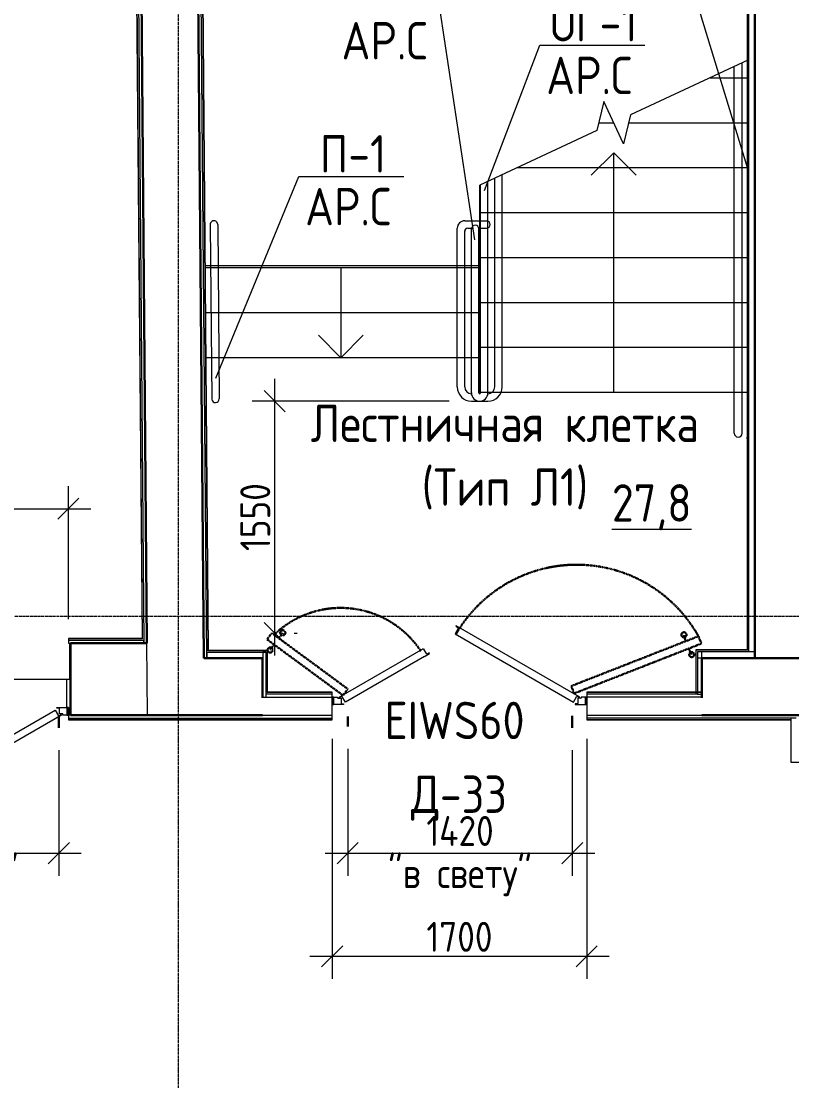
# Model space of a CAD drawing. Header units: millimetres. Extents: x -11345 to 411485, y -9810 to 73012.
# Drawn here: x 34003 to 39150, y 9841 to 16919 of the extents above; entities that cross this region are included whole.
import ezdxf

# ---------------------------------------------------------------- set-up
doc = ezdxf.new("R2010")
doc.units = ezdxf.units.MM
doc.linetypes.add('ADSK_Линия сетки', pattern=[25, 20, -2.5, 0, -2.5])
doc.linetypes.add('ADSK_Штриховая_ш3 п1_5', pattern=[4.5, 3, -1.5])
for name, color, linetype, lineweight in [('Аннотация', 7, 'Continuous', 18), ('Двери', 7, 'Continuous', 9), ('Лестницы', 7, 'Continuous', 9), ('Марки дверей', 7, 'Continuous', 20), ('Марки помещений', 7, 'Continuous', 20), ('Оси', 253, 'Continuous', 9), ('Перекрытие', 7, 'Continuous', 9), ('Размеры', 7, 'Continuous', 5), ('Стены наружные', 7, 'Continuous', 18), ('Стены несущие', 7, 'Continuous', 30), ('Стены отделка', 7, 'Continuous', 30), ('Стены перегородки', 7, 'Continuous', 30), ('Стены штриховка', 7, 'Continuous', 9), ('Стрелки вверх', 7, 'Continuous', 18)]:
    doc.layers.add(name, color=color, linetype=linetype, lineweight=lineweight)
doc.layers.add('Линии', color=7, linetype='Continuous', lineweight=9, true_color=0x00a600)
doc.styles.add('GOST Common_2', font='GOST_Common.ttf', dxfattribs={"width": 0.9, "height": 250})
doc.styles.add('GOST Common_7', font='GOST_Common.ttf', dxfattribs={"width": 0.9, "height": 200})
doc.dimstyles.new('ADSK_Основной_2_мм', dxfattribs={"dimscale": 304.8, "dimtxt": 201.142999, "dimasz": 0.463911, "dimexe": 0.492126, "dimexo": 0.492126, "dimgap": 0.098425, "dimtad": 1, "dimrnd": 0.01, "dimdsep": 46, "dimtxsty": 'GOST Common_7', "dimblk1": 'OBLIQUE', "dimblk2": 'OBLIQUE', "dimsah": 1, "dimcen": 0.09, "dimdle": 0.492126, "dimazin": 2, "dimtfac": 1, "dimtdec": 4, "dimtix": 1, "dimtmove": 0, "dimatfit": 3, "dimfxl": 1, "dimtvp": 1, "dimtolj": 1, "dimtzin": 0, "dimlwd": 20, "dimlwe": 20, "dimarcsym": 2})
doc.dimstyles.new('ADSK_Основной_2_мм_окр_до_10', dxfattribs={"dimscale": 304.8, "dimtxt": 201.142999, "dimasz": 0.463911, "dimexe": 0.492126, "dimexo": 0.492126, "dimgap": 0.098425, "dimtad": 1, "dimdec": 0, "dimrnd": 10, "dimdsep": 46, "dimtxsty": 'GOST Common_7', "dimblk1": 'OBLIQUE', "dimblk2": 'OBLIQUE', "dimsah": 1, "dimcen": 0.09, "dimdle": 0.492126, "dimazin": 2, "dimtfac": 1, "dimtdec": 4, "dimtix": 1, "dimtmove": 0, "dimatfit": 3, "dimfxl": 1, "dimtvp": 1, "dimtolj": 1, "dimtzin": 0, "dimlwd": 20, "dimlwe": 20, "dimarcsym": 2})

# ---------------------------------------------------------------- blocks, each defined once
blk = doc.blocks.new('dver-dpo-230 _1_ - 1700х2300Н ост алюм EIWS60 Д-33л-6949417-План 1-го этажа')
at = {"layer": 'Двери'}
for p, q in [((-6.3, 522.6), (-28.8, 483.6)), ((-21.3, 536.5), (-23.6, 532.6)), ((-23.6, 532.6), (-6.3, 522.6)), ((804, 60), (-21.3, 536.5)), ((-28.8, 483.6), (761.9, 27.1)), ((-804, 60), (-241.1, 385)), ((-241.1, 385), (-238.8, 381.1)), ((-218.8, 346.5), (-238.8, 381.1)), ((-201.5, 356.5), (-218.8, 346.5)), ((-199, 352.1), (-201.5, 356.5)), ((-233.7, 332.1), (-761.9, 27.1)), ((-233.7, 332.1), (-199, 352.1)), ((-850, 10), (-850, 60)), ((-850, 60), (-813.8, 60)), ((-840, 60), (-850, 60)), ((-850, 60), (-850, 10)), ((-773.8, 10), (-850, 10)), ((-850, 10), (-840, 10)), ((-840, 10), (-840, 60)), ((-813.8, 60), (-813.8, 54.6)), ((-811.3, 52), (-790, 52)), ((-801.8, 56.1), (-804, 60)), ((-784.4, 66.1), (-801.8, 56.1)), ((-790, 52), (-790, 16.5)), ((-787.5, 14), (-773.8, 14)), ((-761.9, 27.1), (-784.4, 66.1)), ((-773.8, 14), (-773.8, 10)), ((761.9, 27.1), (784.4, 66.1)), ((773.8, 14), (773.8, 10)), ((787.5, 14), (773.8, 14)), ((773.8, 10), (850, 10)), ((784.4, 66.1), (801.7, 56.1)), ((790, 52), (790, 16.5)), ((811.3, 52), (790, 52)), ((801.7, 56.1), (804, 60)), ((813.8, 60), (813.8, 54.6)), ((850, 60), (813.8, 60)), ((850, 60), (840, 60)), ((840, 60), (840, 10)), ((840, 10), (850, 10)), ((850, 10), (850, 60)), ((850, 10), (850, 60))]:
    blk.add_line(p, q, dxfattribs=at)
for centre, radius, start, end in [((-811.3, 54.6), 2.52, 180, 270), ((-787.5, 16.5), 2.5, 180, 270), ((787.5, 16.5), 2.5, 270, 360), ((811.3, 54.6), 2.52, 270, 0)]:
    blk.add_arc(centre, radius, start, end, dxfattribs=at)
blk = doc.blocks.new('dver-dpo-230 _1_ - 1700х2200Н алюм ост EIW15 Д15л-3687089-План 1-го этажа')
at = {"layer": 'Двери'}
for p, q in [((-21.3, 716.5), (-23.6, 712.6)), ((-23.6, 712.6), (-6.3, 702.6)), ((804, 240), (-21.3, 716.5)), ((-6.3, 702.6), (-28.8, 663.6)), ((-28.8, 663.6), (761.9, 207.1)), ((-804, 240), (-241.1, 565)), ((-233.7, 512.1), (-761.9, 207.1)), ((-241.1, 565), (-238.8, 561.1)), ((-218.8, 526.5), (-238.8, 561.1)), ((-233.7, 512.1), (-199, 532.1)), ((-201.5, 536.5), (-218.8, 526.5)), ((-199, 532.1), (-201.5, 536.5)), ((-850, 190), (-850, 240)), ((-850, 240), (-813.8, 240)), ((-840, 240), (-850, 240)), ((-850, 240), (-850, 190)), ((-840, 190), (-840, 240)), ((-813.8, 240), (-813.8, 234.6)), ((-811.3, 232), (-790, 232)), ((-801.8, 236.1), (-804, 240)), ((-784.4, 246.1), (-801.8, 236.1)), ((-790, 232), (-790, 196.5)), ((-761.9, 207.1), (-784.4, 246.1)), ((761.9, 207.1), (784.4, 246.1)), ((784.4, 246.1), (801.7, 236.1)), ((790, 232), (790, 196.5)), ((811.3, 232), (790, 232)), ((801.7, 236.1), (804, 240)), ((813.8, 240), (813.8, 234.6)), ((850, 240), (813.8, 240)), ((850, 240), (840, 240)), ((840, 240), (840, 190)), ((850, 190), (850, 240)), ((850, 190), (850, 240)), ((-773.8, 190), (-850, 190)), ((-850, 190), (-840, 190)), ((-787.5, 194), (-773.8, 194)), ((-773.8, 194), (-773.8, 190)), ((773.8, 194), (773.8, 190)), ((787.5, 194), (773.8, 194)), ((773.8, 190), (850, 190)), ((840, 190), (850, 190))]:
    blk.add_line(p, q, dxfattribs=at)
for centre, radius, start, end in [((-811.3, 234.6), 2.52, 180, 270), ((811.3, 234.6), 2.52, 270, 0), ((-787.5, 196.5), 2.5, 180, 270), ((787.5, 196.5), 2.5, 270, 0)]:
    blk.add_arc(centre, radius, start, end, dxfattribs=at)
blk = doc.blocks.new('_Oblique')
at = {"color": 0, "linetype": 'ByBlock', "lineweight": -2}
blk.add_line((-0.5, -0.5), (0.5, 0.5), dxfattribs=at)
blk = doc.blocks.new('DIMBLOCK70-План 1-го этажа')
at = {"layer": 'Defpoints', "color": 0, "transparency": 16777216}
for p in [(36079.9, 12273.8), (37779.9, 12273.8), (37779.9, 10672.4)]:
    blk.add_point(p, dxfattribs=at)
at = {"layer": 'Размеры', "color": 0, "transparency": 16777216}
for p, q in [((36079.9, 12123.8), (36079.9, 10522.4)), ((37779.9, 12123.8), (37779.9, 10522.4)), ((35929.9, 10672.4), (37929.9, 10672.4))]:
    blk.add_line(p, q, dxfattribs=at)
at = {"layer": 'Размеры', "color": 0, "transparency": 16777216, "xscale": 141.4, "yscale": 141.4, "zscale": 141.4, "rotation": 180}
blk.add_blockref('_Oblique', (36079.9, 10672.4), dxfattribs=at)
at = {"layer": 'Размеры', "color": 0, "transparency": 16777216, "xscale": 141.4, "yscale": 141.4, "zscale": 141.4}
blk.add_blockref('_Oblique', (37779.9, 10672.4), dxfattribs=at)
at = {"layer": 'Размеры', "color": 0, "lineweight": 20, "transparency": 16777216, "insert": (36929.9, 10802.4), "char_height": 200, "width": 560.473, "attachment_point": 5, "style": 'GOST Common_7'}
blk.add_mtext('\\A1;1700', dxfattribs=at)
blk = doc.blocks.new('DIMBLOCK71-План 1-го этажа')
at = {"layer": 'Defpoints', "color": 0, "transparency": 16777216}
for p in [(34317.9, 13661.9), (32617.9, 12773.8), (34317.9, 12773.8)]:
    blk.add_point(p, dxfattribs=at)
at = {"layer": 'Размеры', "color": 0, "transparency": 16777216}
for p, q in [((32617.9, 12923.8), (32617.9, 13811.9)), ((34317.9, 12923.8), (34317.9, 13811.9)), ((32467.9, 13661.9), (34467.9, 13661.9))]:
    blk.add_line(p, q, dxfattribs=at)
at = {"layer": 'Размеры', "color": 0, "transparency": 16777216, "xscale": 141.4, "yscale": 141.4, "zscale": 141.4, "rotation": 180}
blk.add_blockref('_Oblique', (32617.9, 13661.9), dxfattribs=at)
at = {"layer": 'Размеры', "color": 0, "transparency": 16777216, "xscale": 141.4, "yscale": 141.4, "zscale": 141.4}
blk.add_blockref('_Oblique', (34317.9, 13661.9), dxfattribs=at)
at = {"layer": 'Размеры', "color": 0, "lineweight": 20, "transparency": 16777216, "insert": (33467.9, 13791.9), "char_height": 200, "width": 560.473, "attachment_point": 5, "style": 'GOST Common_7'}
blk.add_mtext('\\A1;1700', dxfattribs=at)
blk = doc.blocks.new('DIMBLOCK93-План 1-го этажа')
at = {"layer": 'Defpoints', "color": 0, "transparency": 16777216}
for p in [(35696.1, 14380.2), (37010.3, 14380.2), (35676.5, 12831.6)]:
    blk.add_point(p, dxfattribs=at)
at = {"layer": 'Размеры', "color": 0, "transparency": 16777216}
for p, q in [((35696.1, 12681.6), (35696.1, 14530.2)), ((36860.3, 14380.2), (35546.1, 14380.2)), ((35826.5, 12831.6), (35846.1, 12831.6))]:
    blk.add_line(p, q, dxfattribs=at)
at = {"layer": 'Размеры', "color": 0, "transparency": 16777216, "xscale": 141.4, "yscale": 141.4, "zscale": 141.4}
for p, rotation in [((35696.1, 14380.2), 90), ((35696.1, 12831.6), 270)]:
    blk.add_blockref('_Oblique', p, dxfattribs=dict(at, rotation=rotation))
at = {"layer": 'Размеры', "color": 0, "lineweight": 20, "transparency": 16777216, "insert": (35566.1, 13605.9), "char_height": 200, "width": 560.473, "attachment_point": 5, "rotation": 90, "style": 'GOST Common_7'}
blk.add_mtext('\\A1;1550', dxfattribs=at)
blk = doc.blocks.new('DIMBLOCK101-План 1-го этажа')
at = {"layer": 'Defpoints', "color": 0, "transparency": 16777216}
for p in [(36183.8, 12208.3), (37683.8, 12198.3), (37683.8, 11360.8)]:
    blk.add_point(p, dxfattribs=at)
at = {"layer": 'Размеры', "color": 0, "transparency": 16777216}
for p, q in [((36183.8, 12058.3), (36183.8, 11210.8)), ((37683.8, 12048.3), (37683.8, 11210.8)), ((36033.8, 11360.8), (37833.8, 11360.8))]:
    blk.add_line(p, q, dxfattribs=at)
at = {"layer": 'Размеры', "color": 0, "transparency": 16777216, "xscale": 141.4, "yscale": 141.4, "zscale": 141.4, "rotation": 180}
blk.add_blockref('_Oblique', (36183.8, 11360.8), dxfattribs=at)
at = {"layer": 'Размеры', "color": 0, "transparency": 16777216, "xscale": 141.4, "yscale": 141.4, "zscale": 141.4}
blk.add_blockref('_Oblique', (37683.8, 11360.8), dxfattribs=at)
at = {"layer": 'Размеры', "color": 0, "lineweight": 20, "transparency": 16777216, "char_height": 200, "width": 1251.859, "attachment_point": 5, "style": 'GOST Common_7'}
for s, insert in [('\\A1;1420\u200e', (36933.8, 11509.5)), ('\\A1;"в свету"', (36933.8, 11200.8))]:
    blk.add_mtext(s, dxfattribs=dict(at, insert=insert))
blk = doc.blocks.new('DIMBLOCK103-План 1-го этажа')
at = {"layer": 'Defpoints', "color": 0, "transparency": 16777216}
for p in [(32753.7, 12208.3), (34253.7, 12198.3), (34253.7, 11360.8)]:
    blk.add_point(p, dxfattribs=at)
at = {"layer": 'Размеры', "color": 0, "transparency": 16777216}
for p, q in [((32753.7, 12058.3), (32753.7, 11210.8)), ((34253.7, 12048.3), (34253.7, 11210.8)), ((32603.7, 11360.8), (34403.7, 11360.8))]:
    blk.add_line(p, q, dxfattribs=at)
at = {"layer": 'Размеры', "color": 0, "transparency": 16777216, "xscale": 141.4, "yscale": 141.4, "zscale": 141.4, "rotation": 180}
blk.add_blockref('_Oblique', (32753.7, 11360.8), dxfattribs=at)
at = {"layer": 'Размеры', "color": 0, "transparency": 16777216, "xscale": 141.4, "yscale": 141.4, "zscale": 141.4}
blk.add_blockref('_Oblique', (34253.7, 11360.8), dxfattribs=at)
at = {"layer": 'Размеры', "color": 0, "lineweight": 20, "transparency": 16777216, "char_height": 200, "width": 1251.859, "attachment_point": 5, "style": 'GOST Common_7'}
for s, insert in [('\\A1;1420\u200e', (33503.7, 11509.5)), ('\\A1;"в свету"', (33503.7, 11200.8))]:
    blk.add_mtext(s, dxfattribs=dict(at, insert=insert))
blk = doc.blocks.new('ADSK_Аннотация_Текст_сВыноской - Текст с выноской 2-3161909-План 1-го этажа')
at = {"layer": 'Аннотация', "lineweight": 20}
blk.add_line((-3.5, 0), (3.5, 0), dxfattribs=at)
blk = doc.blocks.new('оси')
at = {"layer": 'Оси', "linetype": 'ADSK_Линия сетки'}
for p, q in [((9500, -6855.047), (9500, 46377.998)), ((-5146.135, 15100), (62505.288, 15100))]:
    blk.add_line(p, q, dxfattribs=at)

msp = doc.modelspace()

# ---------------------------------------------------------------- linework, layer by layer
at = {"layer": 'Аннотация', "lineweight": 20}
for p, q in [((38857.4473, 15926.00255), (38273.31203, 17848.27914)), ((37032.47795, 15458.62612), (36800.78368, 16990.28168)), ((37097.80784, 15786.77188), (37467.70472, 16758.3819)), ((35302.23465, 14533.16775), (35857.47607, 15881.9916))]:
    msp.add_line(p, q, dxfattribs=at)
at = {"layer": 'Лестницы'}
for p, q in [((38855.27447, 16657.58471), (38073.56294, 16293.06664)), ((38855.27447, 16540.23936), (38855.27447, 16657.58471)), ((38603.62655, 16540.23936), (38855.27447, 16540.23936)), ((38603.62655, 16540.23936), (38855.27447, 16540.23936)), ((37894.24037, 16381.84995), (37846.986, 16187.41208)), ((38026.30857, 16098.62877), (37894.24037, 16381.84995)), ((38073.56294, 16293.06664), (38026.30857, 16098.62877)), ((37859.82465, 16240.23936), (37960.27447, 16240.23936)), ((37859.82465, 16240.23936), (37960.27447, 16240.23936)), ((38060.72429, 16240.23936), (38851.86393, 16240.23936)), ((38060.72429, 16240.23936), (38851.86393, 16240.23936)), ((37846.986, 16187.41208), (37065.27447, 15822.894)), ((37316.9224, 15940.23936), (38851.86393, 15940.23936)), ((37316.9224, 15940.23936), (38851.86393, 15940.23936)), ((37065.27447, 15640.23936), (37065.27447, 15822.894)), ((37065.27447, 15340.23936), (37065.27447, 15640.23936)), ((37065.27447, 15640.23936), (38851.86393, 15640.23936)), ((37065.27447, 15640.23936), (38851.86393, 15640.23936)), ((37065.27447, 15040.23936), (37065.27447, 15340.23936)), ((37065.27447, 15340.23936), (38851.86393, 15340.23936)), ((37065.27447, 15340.23936), (38851.86393, 15340.23936)), ((37065.27447, 15270.59751), (35233.01575, 15270.59751)), ((37065.27447, 15270.59751), (35233.01575, 15270.59751)), ((37065.27447, 14740.23936), (37065.27447, 15040.23936)), ((37065.27447, 15040.23936), (38851.86393, 15040.23936)), ((37065.27447, 15040.23936), (38851.86393, 15040.23936)), ((37065.27447, 14970.59751), (35235.53495, 14970.59751)), ((37065.27447, 14970.59751), (35235.53495, 14970.59751)), ((37065.27447, 14440.23936), (37065.27447, 14740.23936)), ((37065.27447, 14740.23936), (38851.86393, 14740.23936)), ((37065.27447, 14740.23936), (38851.86393, 14740.23936)), ((37065.27447, 14670.59751), (35238.05415, 14670.59751)), ((37065.27447, 14440.23936), (38851.86393, 14440.23936)), ((37065.27447, 14440.23936), (38851.86393, 14440.23936))]:
    msp.add_line(p, q, dxfattribs=at)
at = {"layer": 'Линии', "color": 7}
for p, q in [((38818.86393, 14167.03409), (38818.86393, 16640.23936)), ((38765.27447, 14167.03409), (38765.27447, 16615.23936)), ((37165.27447, 14475.4671), (37165.27447, 15870.23936)), ((37215.27447, 14475.23936), (37215.27447, 15890.23936)), ((36965.27447, 15585.59751), (37110.27447, 15585.59751)), ((35265.60123, 15558.27859), (35275.38413, 14393.27859)), ((35315.48992, 15561.01735), (35325.27634, 14395.59751)), ((36915.27447, 14475.23936), (36915.27447, 15535.59751)), ((36965.27447, 14475.4671), (36965.27447, 15517.28505)), ((36985.27447, 15535.59751), (37010.77957, 15535.59751)), ((37059.76937, 15535.59751), (37110.27447, 15535.59751)), ((37010.27447, 14380.23936), (37120.27447, 14380.23936))]:
    msp.add_line(p, q, dxfattribs=at)
at = {"layer": 'Линии', "color": 7, "lineweight": 18}
for p, q in [((37070.27447, 14435.23936), (37070.27447, 15825.23936)), ((37120.27447, 14435.23936), (37120.27447, 15847.8245)), ((37010.27447, 14435.23936), (37010.27447, 15530.59751)), ((37060.27447, 14435.23936), (37060.27447, 15530.59751))]:
    msp.add_line(p, q, dxfattribs=at)
at = {"layer": 'Линии', "color": 7, "linetype": 'ADSK_Штриховая_ш3 п1_5', "lineweight": 30}
for p, q in [((35676.51275, 12831.56192), (35645.10003, 12788.87421)), ((36184.56493, 12457.70021), (35676.51275, 12831.56192)), ((35723.56239, 12796.93938), (35750.23357, 12833.18366)), ((38441.04782, 12776.32893), (38429.53404, 12819.83103)), ((35645.10003, 12788.87421), (36152.5676, 12415.44269)), ((35692.14967, 12754.25166), (35665.47849, 12718.00738)), ((37676.75837, 12477.43992), (38526.25178, 12810.24814)), ((38546.2608, 12761.16488), (37696.09157, 12428.0919)), ((38526.25178, 12810.24814), (38546.2608, 12761.16488)), ((38460.19808, 12727.44787), (38481.29871, 12687.70163)), ((36152.5676, 12415.44269), (36184.56493, 12457.70021)), ((37696.09157, 12428.0919), (37676.75837, 12477.43992)), ((34253.66451, 12278.26782), (34253.66451, 12198.26782)), ((36183.75558, 12273.78281), (36183.75558, 12208.26782)), ((37683.75558, 12278.26782), (37683.75558, 12198.26782))]:
    msp.add_line(p, q, dxfattribs=at)
for centre in [(35750.23357, 12833.18366), (38429.53404, 12819.83103), (35665.47849, 12718.00738), (38481.29871, 12687.70163)]:
    msp.add_circle(centre, 17, dxfattribs=at)
at = {"layer": 'Линии', "color": 7}
for centre, radius, start, end in [((35290.49345, 15560.59751), 25, 0.962241372, 185.322231541), ((36965.27447, 15535.59751), 50, 90, 180), ((37110.27447, 15560.59751), 25, 270, 90), ((36985.27447, 15515.59751), 20, 90, 180), ((37035.27447, 15530.59751), 25, 0, 180), ((37010.27447, 14475.23936), 95, 180, 270), ((37010.50222, 14475.4671), 45.22774, 180, 270), ((37120.04673, 14475.4671), 45.22774, 270, 0), ((37120.27447, 14475.23936), 95, 270, 0), ((35300.27634, 14395.59751), 25, 185.322231541, 0), ((37065.27447, 14435.23936), 55, 180, 0), ((37065.27447, 14435.23936), 5, 180, 0), ((38792.0692, 14167.03409), 26.79473, 180, 0)]:
    msp.add_arc(centre, radius, start, end, dxfattribs=at)
at = {"layer": 'Линии', "color": 7, "linetype": 'ADSK_Штриховая_ш3 п1_5', "lineweight": 30}
for centre, radius, start, end in [((37712.52374, 12356.25952), 931.74335, 29.158180852, 149.856937999), ((36136.68246, 12358.58284), 640.94228, 33.380987184, 133.816528465)]:
    msp.add_arc(centre, radius, start, end, dxfattribs=at)
at = {"layer": 'Перекрытие'}
for p, q in [((35232.88979, 15285.59751), (37065.27447, 15285.59751)), ((37065.27447, 14670.59751), (35238.05415, 14670.59751)), ((34327.91286, 12523.78281), (34327.91286, 12763.78281)), ((32617.91286, 12523.78281), (34327.91286, 12523.78281)), ((34307.91286, 12333.78281), (34307.91286, 12523.78281))]:
    msp.add_line(p, q, dxfattribs=at)
at = {"layer": 'Стены наружные'}
msp.add_line((38851.86393, 14129.93448), (38851.86393, 14138.56043), dxfattribs=at)
at = {"layer": 'Стены несущие'}
for p, q in [((34780.26789, 20121.3417), (34842.05179, 12763.78281)), ((35222.90492, 12663.78281), (35160.4393, 20102.52494)), ((38903.86393, 20102.52494), (38903.86393, 12663.78281)), ((34330.93802, 12763.78281), (34330.93802, 12283.78281)), ((34330.93802, 12763.78281), (34842.05179, 12763.78281)), ((35614.49372, 12663.78281), (35222.90492, 12663.78281)), ((35614.49372, 12398.26436), (35614.49372, 12663.78281)), ((39623.0451, 12663.78281), (38549.46918, 12663.78281)), ((38549.46918, 12398.26436), (38549.46918, 12663.78281)), ((35614.49372, 12283.78281), (34330.93802, 12283.78281)), ((35614.49372, 12283.78281), (35614.49372, 12285.85266)), ((38549.46918, 12285.85266), (38549.46918, 12283.78281)), ((38549.46918, 12283.78281), (39199.46918, 12283.78281))]:
    msp.add_line(p, q, dxfattribs=at)
at = {"layer": 'Стены отделка', "lineweight": 9}
for p, q in [((34842.05179, 12763.78281), (34780.26479, 20121.71092)), ((35160.4393, 20102.52494), (35222.90492, 12663.78281)), ((35242.90422, 12663.95075), (35180.43859, 20102.69288)), ((35254.46939, 12715.78281), (35192.70914, 20070.52494)), ((38863.86393, 12706.83861), (38863.86393, 20092.52404)), ((38851.86393, 19901.02494), (38851.86393, 14138.56043)), ((34760.39104, 18677.51711), (34809.78195, 12795.78281)), ((34772.37614, 18679.3417), (34822.0525, 12763.61487)), ((38863.86393, 15916.4989), (38851.86393, 15916.4989)), ((38851.86393, 15838.86531), (38863.86393, 15838.86531)), ((38851.86393, 14138.56043), (38863.86393, 14138.56043)), ((38863.86393, 14129.93448), (38851.86393, 14129.93448)), ((38851.86393, 14129.93448), (38851.86393, 12718.83861)), ((34317.91286, 12795.78281), (34317.91286, 12763.78281)), ((34809.78195, 12795.78281), (34317.91286, 12795.78281)), ((34317.91286, 12763.78281), (34330.93802, 12763.78281)), ((34811.88279, 12783.78281), (34821.88314, 12783.78281)), ((34821.88314, 12763.78281), (34821.88314, 12783.78281)), ((34822.0525, 12763.61487), (34842.05179, 12763.78281)), ((35242.56973, 12703.78281), (35636.5214, 12703.78281)), ((35242.74373, 12703.78281), (35242.74373, 12663.78281)), ((35646.5214, 12715.78281), (35254.46939, 12715.78281)), ((35616.5214, 12703.78281), (35616.5214, 12403.78281)), ((35636.5214, 12703.06291), (35616.5214, 12703.06291)), ((35636.5214, 12703.78281), (35636.5214, 12403.78281)), ((35648.5214, 12435.78281), (35648.5214, 12713.78281)), ((38508.00104, 12716.83861), (38508.00104, 12423.78281)), ((38851.86393, 12718.83861), (38510.00104, 12718.83861)), ((38903.86393, 12706.83861), (38520.00104, 12706.83861)), ((38520.00104, 12706.83861), (38520.00104, 12423.78281)), ((38550.00104, 12423.78281), (38550.00104, 12706.83861)), ((35222.90492, 12663.78281), (35242.90422, 12663.95075)), ((35614.49372, 12663.78281), (35616.5214, 12663.78281)), ((38520.00104, 12666.83861), (38903.86393, 12666.83861)), ((36079.86393, 12435.78281), (35648.5214, 12435.78281)), ((36079.86393, 12403.78281), (36079.86393, 12435.78281)), ((37779.86393, 12435.78281), (37779.86393, 12403.78281)), ((38549.46918, 12435.78281), (37779.86393, 12435.78281)), ((38520.00104, 12423.78281), (38550.00104, 12423.78281)), ((34330.93802, 12283.78281), (34317.91286, 12283.78281)), ((34317.91286, 12283.78281), (34317.91286, 12251.78281)), ((34317.91286, 12251.78281), (36079.86393, 12251.78281)), ((36079.86393, 12251.78281), (36079.86393, 12283.78281)), ((37779.86393, 12283.78281), (37779.86393, 12251.78281)), ((37779.86393, 12251.78281), (39144.46918, 12251.78281)), ((39144.46918, 12251.78281), (39144.46918, 11968.112)), ((39144.46918, 11968.112), (39634.46918, 11968.112))]:
    msp.add_line(p, q, dxfattribs=at)
at = {"layer": 'Стены перегородки', "lineweight": 18}
for p, q in [((35614.49372, 12403.78281), (36079.86393, 12403.78281)), ((36079.86393, 12283.78281), (36079.86393, 12403.78281)), ((37779.86393, 12403.78281), (37779.86393, 12283.78281)), ((38549.46918, 12403.78281), (37779.86393, 12403.78281)), ((35614.49372, 12283.78281), (36079.86393, 12283.78281)), ((37779.86393, 12283.78281), (38549.46918, 12283.78281))]:
    msp.add_line(p, q, dxfattribs=at)
at = {"layer": 'Стены штриховка'}
for p, q in [((35252.48611, 12713.78281), (35190.69227, 20072.52494)), ((38853.86393, 19903.02494), (38853.86393, 14138.56043)), ((34762.37579, 18679.3417), (34811.79881, 12793.78281)), ((38853.86393, 14129.93448), (38853.86393, 12716.83861)), ((34811.79881, 12793.78281), (34317.91286, 12793.78281)), ((34317.91286, 12783.78281), (34811.88279, 12783.78281)), ((34846.08251, 12283.78281), (34842.05179, 12763.78281)), ((35648.5214, 12713.78281), (35252.48611, 12713.78281)), ((35646.5214, 12433.78281), (35646.5214, 12715.78281)), ((35648.5214, 12715.78281), (35646.5214, 12715.78281)), ((35648.5214, 12713.78281), (35648.5214, 12715.78281)), ((38510.00104, 12718.83861), (38508.00104, 12718.83861)), ((38508.00104, 12718.83861), (38508.00104, 12716.83861)), ((38853.86393, 12716.83861), (38508.00104, 12716.83861)), ((38510.00104, 12718.83861), (38510.00104, 12423.78281)), ((36079.86393, 12423.78281), (35636.5214, 12423.78281)), ((36079.86393, 12433.78281), (35646.5214, 12433.78281)), ((38549.46918, 12433.78281), (37779.86393, 12433.78281)), ((38520.00104, 12423.78281), (37779.86393, 12423.78281)), ((34317.91286, 12263.78281), (36079.86393, 12263.78281)), ((34317.91286, 12253.78281), (36079.86393, 12253.78281)), ((39179.46918, 12263.78281), (37779.86393, 12263.78281)), ((37779.86393, 12253.78281), (39144.46918, 12253.78281)), ((39144.46918, 12263.78281), (39144.46918, 12251.78281))]:
    msp.add_line(p, q, dxfattribs=at)
at = {"layer": 'Стрелки вверх'}
for p, q in [((37960.27447, 16040.23936), (37810.27447, 15890.23936)), ((37960.27447, 15940.23936), (37960.27447, 16040.23936)), ((37960.27447, 16040.23936), (38110.27447, 15890.23936)), ((37960.27447, 15640.23936), (37960.27447, 15940.23936)), ((37960.27447, 15340.23936), (37960.27447, 15640.23936)), ((37960.27447, 15040.23936), (37960.27447, 15340.23936)), ((36137.66814, 15270.59751), (36137.66814, 14970.59751)), ((37960.27447, 14740.23936), (37960.27447, 15040.23936)), ((36137.66814, 14970.59751), (36137.66814, 14670.59751)), ((36137.66814, 14670.59751), (35987.66814, 14820.59751)), ((36137.66814, 14670.59751), (36287.66814, 14820.59751)), ((37960.27447, 14440.23936), (37960.27447, 14740.23936))]:
    msp.add_line(p, q, dxfattribs=at)

# ---------------------------------------------------------------- block references
msp.add_blockref('оси', (25553.42928, -2155))
at = {"layer": 'Аннотация', "lineweight": 20, "xscale": 100, "yscale": 100, "zscale": 100}
for p in [(37817.70472, 16758.3819), (36207.47607, 15881.9916)]:
    msp.add_blockref('ADSK_Аннотация_Текст_сВыноской - Текст с выноской 2-3161909-План 1-го этажа', p, dxfattribs=at)
at = {"layer": 'Двери'}
msp.add_blockref('dver-dpo-230 _1_ - 1700х2300Н ост алюм EIWS60 Д-33л-6949417-План 1-го этажа', (36929.86393, 12343.78281), dxfattribs=at)
at = {"layer": 'Двери', "rotation": 180}
msp.add_blockref('dver-dpo-230 _1_ - 1700х2200Н алюм ост EIW15 Д15л-3687089-План 1-го этажа', (33467.91286, 12523.78281), dxfattribs=at)

# ---------------------------------------------------------------- texts
at = {"layer": 'Аннотация', "lineweight": 9, "char_height": 250, "line_spacing_factor": 1.022766, "style": 'GOST Common_2'}
for s, insert, width, attachment_point in [('\\pxqc,t4.572,9.144,13.716,18.288,22.86,27.432,32.004,36.576,41.148,45.72,50.292,54.864,59.436,64.008,68.58,73.152,77.724,82.296,86.868,91.44,96.012,100.584,105.156,109.728,114.3,118.872,123.444,128.016,132.588,137.16,141.732,146.304;{ОГ-1}', (37828.50797, 16908.74298), 619.2, 5), ('\\pxqc,t4.572,9.144,13.716,18.288,22.86,27.432,32.004,36.576,41.148,45.72,50.292,54.864,59.436,64.008,68.58,73.152,77.724,82.296,86.868,91.44,96.012,100.584,105.156,109.728,114.3,118.872,123.444,128.016,132.588,137.16,141.732,146.304;{АР.С}', (36430.78693, 16913.32368), 612.9, 2), ('\\pxqc,t4.572,9.144,13.716,18.288,22.86,27.432,32.004,36.576,41.148,45.72,50.292,54.864,59.436,64.008,68.58,73.152,77.724,82.296,86.868,91.44,96.012,100.584,105.156,109.728,114.3,118.872,123.444,128.016,132.588,137.16,141.732,146.304;{АР.С}', (37797.70797, 16681.4239), 612.9, 2), ('\\pxqc,t4.572,9.144,13.716,18.288,22.86,27.432,32.004,36.576,41.148,45.72,50.292,54.864,59.436,64.008,68.58,73.152,77.724,82.296,86.868,91.44,96.012,100.584,105.156,109.728,114.3,118.872,123.444,128.016,132.588,137.16,141.732,146.304;{П-1}', (36218.72932, 16032.35268), 458.1, 5), ('\\pxqc,t4.572,9.144,13.716,18.288,22.86,27.432,32.004,36.576,41.148,45.72,50.292,54.864,59.436,64.008,68.58,73.152,77.724,82.296,86.868,91.44,96.012,100.584,105.156,109.728,114.3,118.872,123.444,128.016,132.588,137.16,141.732,146.304;{АР.С}', (36187.47932, 15805.0336), 612.9, 2)]:
    msp.add_mtext(s, dxfattribs=dict(at, insert=insert, width=width, attachment_point=attachment_point))
at = {"layer": 'Аннотация', "color": 1, "lineweight": 9, "true_color": 0xff0000, "insert": (36430.05038, 12372.66614), "char_height": 250, "width": 811.737, "attachment_point": 1, "line_spacing_factor": 1.022766, "style": 'GOST Common_2'}
msp.add_mtext('\\pxt1.44,2.88,4.32,5.76,7.2,8.64,10.08,11.52,12.96,14.4,15.84,17.28,18.72,20.16,21.6,23.04,24.48,25.92,27.36,28.8,30.24,31.68,33.12,34.56,36,37.44,38.88,40.32,41.76,43.2,44.64,46.08;EIWS60', dxfattribs=at)
at = {"layer": 'Марки дверей', "lineweight": 9, "insert": (36926.25653, 11728.82917), "char_height": 250, "width": 690.3, "attachment_point": 5, "line_spacing_factor": 1.022766, "style": 'GOST Common_2'}
msp.add_mtext('\\pxqc,t1.8,3.6,5.4,7.2,9,10.8,12.6,14.4,16.2,18,19.8,21.6,23.4,25.2,27,28.8,30.6,32.4,34.2,36,37.8,39.6,41.4,43.2,45,46.8,48.6,50.4,52.2,54,55.8,57.6;{Д-33}', dxfattribs=at)
at = {"layer": 'Марки помещений', "lineweight": 9, "char_height": 250, "attachment_point": 5, "line_spacing_factor": 1.022766, "style": 'GOST Common_2'}
for s, insert, width in [('\\pxqc,t1.8,3.6,5.4,7.2,9,10.8,12.6,14.4,16.2,18,19.8,21.6,23.4,25.2,27,28.8,30.6,32.4,34.2,36,37.8,39.6,41.4,43.2,45,46.8,48.6,50.4,52.2,54,55.8,57.6;Лестничная клетка (Тип Л1)', (37233.80624, 14007.4771), 3275.6987302), ('\\pxqc,t1.8,3.6,5.4,7.2,9,10.8,12.6,14.4,16.2,18,19.8,21.6,23.4,25.2,27,28.8,30.6,32.4,34.2,36,37.8,39.6,41.4,43.2,45,46.8,48.6,50.4,52.2,54,55.8,57.6;{\\L27,8}', (38213.97737, 13671.36736), 566.1)]:
    msp.add_mtext(s, dxfattribs=dict(at, insert=insert, width=width))

# ---------------------------------------------------------------- dimensions: what is measured, and where the dimension line sits
at = {"layer": 'Размеры', "lineweight": 20}
dim = msp.add_linear_dim(base=(35696.11857, 14380.23936), p1=(35676.51275, 12831.56192), p2=(37010.27447, 14380.23936), angle=90, dimstyle='ADSK_Основной_2_мм_окр_до_10', override={"dimpost": '<>', "dimfxl": 2043.84983, "dimlwd": 65535, "dimlwe": 65535}, dxfattribs=at)
dim.commit()
dim.dimension.update_dxf_attribs({"geometry": 'DIMBLOCK93-План 1-го этажа', "text_midpoint": (35566.11857, 13605.90064)})
for base, p1, p2, picture, middle in [((34317.91286, 13661.86139), (32617.91286, 12773.78281), (34317.91286, 12773.78281), 'DIMBLOCK71-План 1-го этажа', (33467.91286, 13791.86139)), ((37779.86393, 10672.37839), (36079.86393, 12273.78281), (37779.86393, 12273.78281), 'DIMBLOCK70-План 1-го этажа', (36929.86393, 10802.37839))]:
    dim = msp.add_linear_dim(base=base, p1=p1, p2=p2, dimstyle='ADSK_Основной_2_мм', override={"dimpost": '<>', "dimfxl": 1700, "dimlwd": 65535, "dimlwe": 65535}, dxfattribs=at)
    dim.commit()
    dim.dimension.update_dxf_attribs({"geometry": picture, "text_midpoint": middle})
for base, p1, p2, picture, middle in [((34253.66451, 11360.78332), (32753.66451, 12208.26782), (34253.66451, 12198.26782), 'DIMBLOCK103-План 1-го этажа', (33503.66451, 11360.78332)), ((37683.75558, 11360.78332), (36183.75558, 12208.26782), (37683.75558, 12198.26782), 'DIMBLOCK101-План 1-го этажа', (36933.75558, 11360.78332))]:
    dim = msp.add_linear_dim(base=base, p1=p1, p2=p2, text='1420\u200e\\X"в свету"', dimstyle='ADSK_Основной_2_мм', override={"dimpost": '<>', "dimfxl": 1500.033333, "dimlwd": 65535, "dimlwe": 65535}, dxfattribs=at)
    dim.commit()
    dim.dimension.update_dxf_attribs({"geometry": picture, "text_midpoint": middle})

doc.saveas('drawing.dxf')
